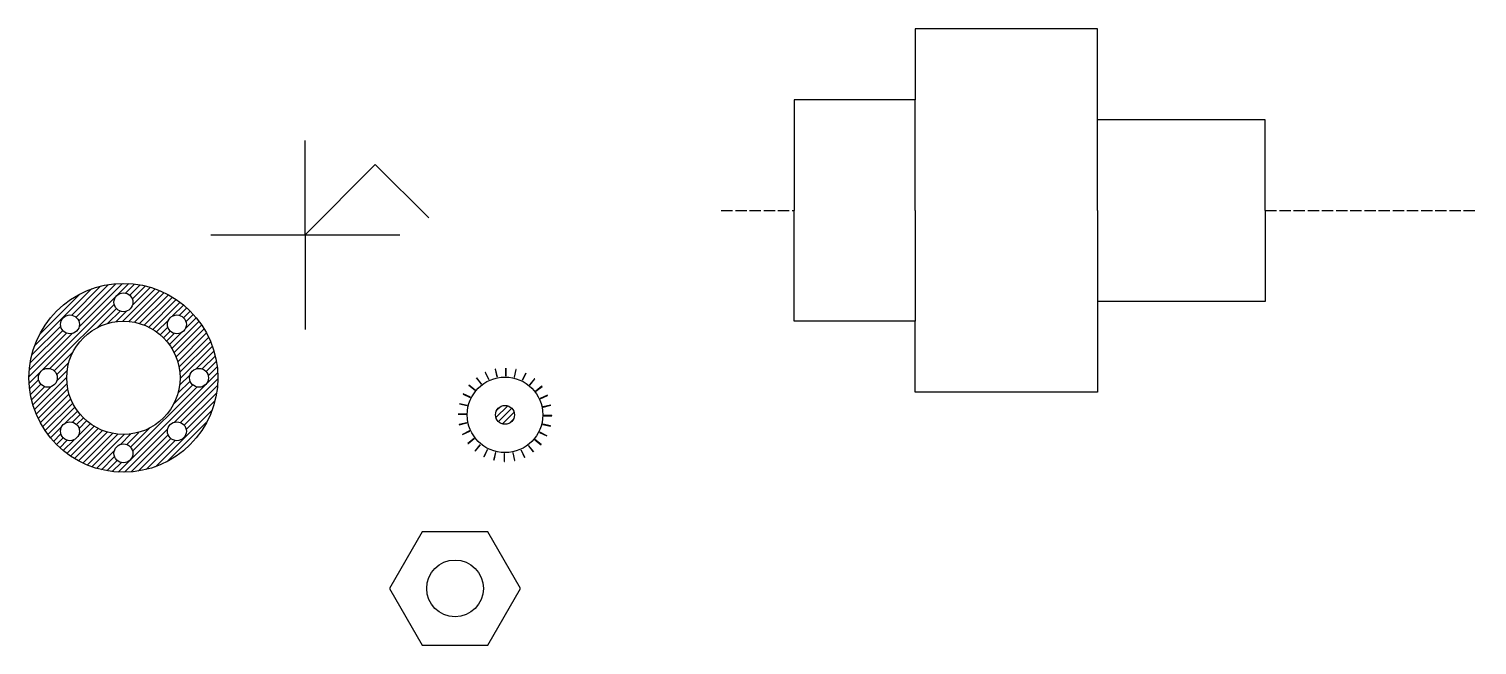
# Model space of a CAD drawing. Header units: millimetres. Extents: x 0 to 1533, y -183 to 469.
import ezdxf

# ---------------------------------------------------------------- set-up
doc = ezdxf.new("R2010")
doc.units = ezdxf.units.MM
doc.linetypes.add('ZWCAD_ISO02W100', pattern=[15, 12, -3])
doc.layers.add('图层1', color=7, linetype='ZWCAD_ISO02W100')

# ---------------------------------------------------------------- blocks, each defined once
blk = doc.blocks.new('*U2')
blk.add_circle((0, 0), 10)
blk = doc.blocks.new('*U3')
at = {"color": 0, "linetype": 'ByBlock', "lineweight": -2, "transparency": 16777216}
blk.add_blockref('*U2', (100, 180), dxfattribs=at)
for p, rotation in [((43.4, 156.6), 45.00000000000001), ((156.6, 156.6), 315), ((20, 100), 90), ((180, 100), 270), ((43.4, 43.4), 135), ((156.6, 43.4), 225), ((100, 20), 180)]:
    blk.add_blockref('*U2', p, dxfattribs=dict(at, rotation=rotation))
blk = doc.blocks.new('*U4')
blk.add_lwpolyline([(-0.1, -4.2), (0.1, -4.2), (0.1, 4.2), (-0.1, 4.2)], close=True)
blk = doc.blocks.new('*U5')
at = {"color": 0, "linetype": 'ByBlock', "lineweight": -2, "transparency": 16777216}
for p, rotation in [((494.6, 105.1), 192.8571428571428), ((504.7, 106.1), 180), ((514.7, 104.7), 167.1428571428571), ((469, 89.6), 231.4285714285714), ((476.3, 96.7), 218.5714285714286), ((484.9, 101.9), 205.7142857142857), ((524.2, 101.2), 154.2857142857143), ((532.7, 95.7), 141.4285714285714), ((463.4, 81.1), 244.2857142857143), ((539.8, 88.4), 128.5714285714286), ((545, 79.7), 115.7142857142857), ((458.6, 61.5), 270), ((459.9, 71.6), 257.1428571428571), ((548.2, 70.1), 102.8571428571429), ((459.5, 51.4), 282.8571428571428), ((547.9, 49.9), 77.14285714285715), ((549.2, 60), 90), ((462.7, 41.8), 295.7142857142857), ((468, 33.1), 308.5714285714286), ((538.8, 31.9), 51.42857142857143), ((544.4, 40.4), 64.2857142857143), ((475, 25.8), 321.4285714285714), ((483.5, 20.3), 334.2857142857143), ((493, 16.8), 347.1428571428572), ((513.2, 16.4), 12.85714285714286), ((522.8, 19.6), 25.71428571428572), ((531.5, 24.8), 38.57142857142858)]:
    blk.add_blockref('*U4', p, dxfattribs=dict(at, rotation=rotation))
blk.add_blockref('*U4', (503.1, 15.5), dxfattribs=at)

msp = doc.modelspace()

# ---------------------------------------------------------------- hatches: boundary and pattern name
h = msp.add_hatch()
h.set_pattern_fill('ANSI31', color=256, scale=1.5)
h.paths.add_polyline_path([(0, 100, 1), (200, 100, 1)])
h.paths.add_polyline_path([(40, 100, 1), (160, 100, 1)], flags=16)
h.paths.add_polyline_path([(90, 180, 1), (110, 180, 1)], flags=16)
h.paths.add_polyline_path([(170, 100, 1), (190, 100, 1)], flags=16)
h.paths.add_polyline_path([(146.6, 156.6, 1), (166.6, 156.6, 1)], flags=16)
h.paths.add_polyline_path([(90, 20, 1), (110, 20, 1)], flags=16)
h.paths.add_polyline_path([(33.4, 156.6, 1), (53.4, 156.6, 1)], flags=16)
h.paths.add_polyline_path([(10, 100, 1), (30, 100, 1)], flags=16)
h.paths.add_polyline_path([(146.6, 43.4, 1), (166.6, 43.4, 1)], flags=16)
h.paths.add_polyline_path([(33.4, 43.4, 1), (53.4, 43.4, 1)], flags=16)
h = msp.add_hatch()
h.set_pattern_fill('ANSI31', color=256, scale=1.5)
h.set_pattern_definition([(45, (493.8847, 50.7513), (-3.3676, 3.3676), [])])
h.paths.add_polyline_path([(493.9, 60.8, 1), (513.9, 60.8, 1)])

# ---------------------------------------------------------------- linework, layer by layer
for p, q in [((292.5, 251.3), (292.5, 351.3)), ((292.5, 251.3), (366.5, 326)), ((366.5, 326), (423.1, 269.5)), ((192.5, 251.3), (392.5, 251.3)), ((292.5, 251.3), (292.5, 151.3))]:
    msp.add_line(p, q)
for points in [[(1131, 277.2), (1131, 469.5), (938, 469.5), (938, 394.3)], [(938, 277.2), (938, 394.3), (809.9, 394.3), (809.9, 277.2)], [(1308.6, 277.2), (1308.6, 373.3), (1131, 373.3)], [(938, 277.2), (938, 160), (809.9, 160), (809.9, 277.2)], [(1131, 277.2), (1131, 84.9), (938, 84.9), (938, 160)], [(1308.6, 277.2), (1308.6, 181), (1131, 181)]]:
    msp.add_lwpolyline(points)
msp.add_lwpolyline([(485.6, -183), (520.3, -123), (485.6, -63), (416.3, -63), (381.7, -123), (416.3, -183)], close=True)
for centre, radius in [((100, 100), 100), ((100, 100), 60), ((503.9, 60.8), 40), ((503.9, 60.8), 10), ((451, -123), 30)]:
    msp.add_circle(centre, radius)
at = {"layer": '图层1'}
for p, q in [((732.8, 277.2), (809.9, 277.2)), ((1308.6, 277.2), (1532.8, 277.2))]:
    msp.add_line(p, q, dxfattribs=at)

# ---------------------------------------------------------------- block references
for name in ['*U3', '*U5']:
    msp.add_blockref(name, (0, 0))

doc.saveas('drawing.dxf')
